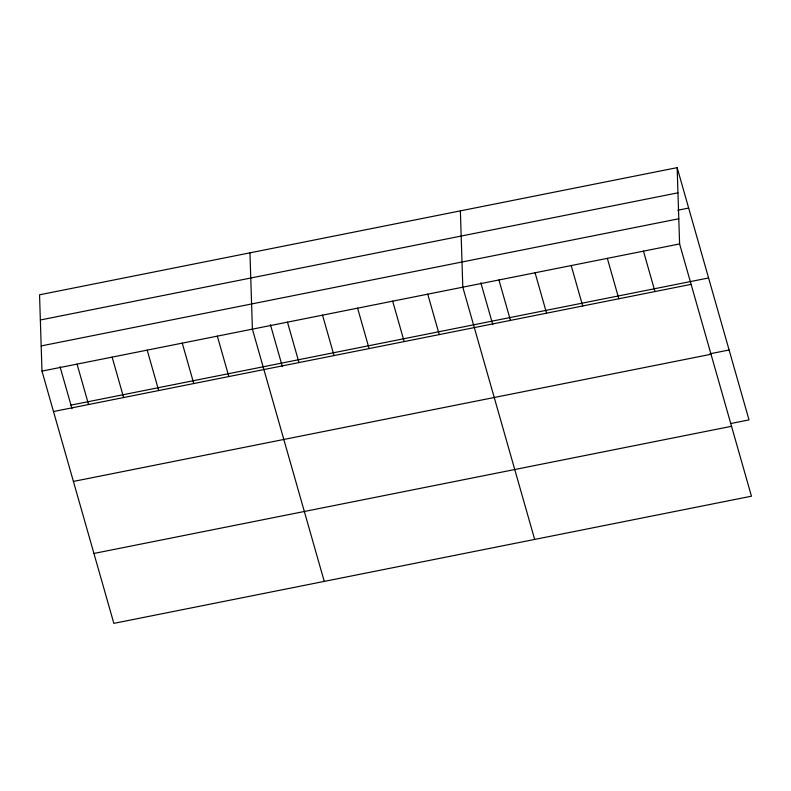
<?xml version="1.0" encoding="UTF-8"?>
<svg xmlns="http://www.w3.org/2000/svg" width="791" height="791" viewBox="0 0 791 791"><rect width="100%" height="100%" fill="white"/><g stroke="black" fill="none" stroke-linecap="round" stroke-linejoin="round"><path stroke-width="1.19" d="M677.155 167.643L39.55 294.806L41.982 371.108L113.845 623.357L751.45 496.194L679.598 243.944L677.155 167.643L749.018 419.892L730.943 423.492M40.351 319.989L677.966 192.816M677.828 210.218L688.674 208.053M41.181 345.934L678.787 218.761M41.982 371.108L679.598 243.944M70.972 405.13L708.588 277.957M53.501 411.528L691.107 284.355M709.834 353.824L729.104 349.988M73.415 481.432L711.02 354.259M93.931 553.453L731.537 426.29M643.459 251.143L654.978 291.563M607.33 258.35L618.849 298.771M571.201 265.558L582.71 305.979M535.072 272.766L546.581 313.187M498.943 279.974L510.452 320.385M480.849 282.753L492.773 324.626M534.667 539.432L462.804 287.182L460.372 210.881M427.743 294.173L439.252 334.593M392.672 301.163L404.181 341.583M357.601 308.164L369.12 348.574M322.53 315.154L334.049 355.574M287.469 322.145L298.978 362.565M270.433 324.715L282.367 366.599M324.251 581.395L252.398 329.145L249.956 252.843M217.327 336.135L228.846 376.556M182.256 343.136L193.775 383.546M147.195 350.126L158.704 390.546M112.124 357.117L123.633 397.537M77.053 364.117L88.572 404.537M60.027 366.688L71.951 408.561"/></g></svg>
